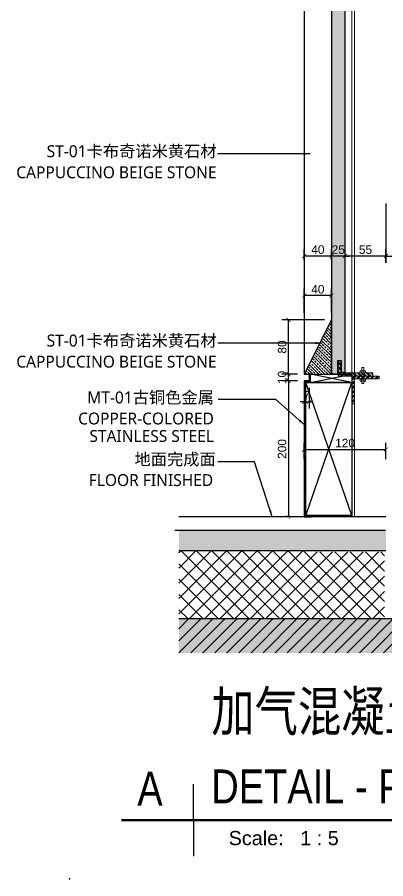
# Model space of a CAD drawing. Header units: millimetres. Extents: x 6321 to 61876, y 123 to 15211.
# Drawn here: x 59905 to 60447, y 8570 to 9837 of the extents above; entities that cross this region are included whole.
import ezdxf
from ezdxf.enums import TextEntityAlignment as Align

# ---------------------------------------------------------------- set-up
doc = ezdxf.new("R2010")
doc.units = ezdxf.units.MM
doc.linetypes.add('DASH', pattern=[0.35, 0.25, -0.1])
doc.layers.get('Defpoints').update_dxf_attribs({"color": 250})
for name, color, linetype, lineweight in [('_ACM-A-ANNO-DIMS', 2, 'Continuous', 13), ('Thick Line', 7, 'Continuous', 50), ('视图标题', 90, 'Continuous', 25)]:
    doc.layers.add(name, color=color, linetype=linetype, lineweight=lineweight)
for name, color, linetype in [('G-ANNO-SYMB', 7, 'Continuous'), ('G-ANNO-TITL', 7, 'Continuous'), ('PE-立面结构', 5, 'Continuous'), ('WALL TYPE$0$G-ANNO-DIMS', 10, 'Continuous'), ('WALL TYPE$0$G-ANNO-NOTE-CH', 7, 'Continuous'), ('WALL TYPE$0$HATCH', 8, 'Continuous'), ('WALL TYPE$0$I-SECT-LW04', 3, 'Continuous'), ('WALL TYPE$0$I-SECT-LW05', 5, 'Continuous'), ('WALL TYPE$0$I-SECT-LW08', 8, 'Continuous'), ('WALL TYPE$0$YELLOW', 2, 'Continuous')]:
    doc.layers.add(name, color=color, linetype=linetype)
doc.styles.add('Aecom chinese title', font='simhei.ttf', dxfattribs={"width": 0.8})
doc.styles.add('Arial', font='ARIALUNI.ttf')
doc.styles.add('Arial_4', font='arial.ttf', dxfattribs={"height": 2.5})
doc.styles.add('IA10-16 Floor Detail$0$Arch-Dim', font='romans.shx', dxfattribs={"width": 0.75})
doc.styles.add('WALL TYPE$0$Aecom Chinese', font='Microsoft YaHei.ttf')
doc.dimstyles.new('HBA_5', dxfattribs={"dimscale": 5, "dimtxt": 2.5, "dimasz": 1.2, "dimexe": 2, "dimexo": 2, "dimgap": 0.6, "dimtad": 1, "dimdec": 0, "dimrnd": 0.005, "dimzin": 0, "dimtxsty": 'Arial', "dimblk": 'ARCHTICK', "dimcen": 0.125, "dimclrd": 256, "dimclre": 256, "dimclrt": 256, "dimadec": 0, "dimazin": 0, "dimtfac": 1, "dimtdec": 0, "dimtix": 1, "dimtmove": 0, "dimatfit": 3, "dimldrblk": 'ARCHTICK', "dimfxl": 1, "dimtvp": 1, "dimtolj": 1, "dimtzin": 0, "dimlwd": -1, "dimlwe": -1, "dimarcsym": 0})
doc.dimstyles.new('IA10-16 Floor Detail$0$Aec-Arch-M-2', dxfattribs={"dimscale": 2, "dimtxt": 2.5, "dimasz": 2, "dimexe": 2, "dimexo": 2, "dimgap": 0.8, "dimtad": 1, "dimdec": 0, "dimzin": 3, "dimdsep": 46, "dimtxsty": 'IA10-16 Floor Detail$0$Arch-Dim', "dimblk": 'IA10-16 Floor Detail$0$_ArchTick', "dimcen": 2.5, "dimdle": 2, "dimadec": 0, "dimazin": 2, "dimtfac": 0.75, "dimtdec": 0, "dimtix": 1, "dimtmove": 1, "dimatfit": 2, "dimfxl": 1, "dimtolj": 1, "dimtzin": 0, "dimarcsym": 0})

# ---------------------------------------------------------------- blocks, each defined once
blk = doc.blocks.new('视口 - No Ref  Number-1111583-交互展示区立面图2 DIGITAL CORRIDOR ELEVATION 2')
at = {"layer": 'Thick Line'}
blk.add_line((0, 0), (-12.7, 0), dxfattribs=at)
at = {"layer": '视图标题'}
for q in [(0, 6.35), (0, -6.35)]:
    blk.add_line((0, 0), q, dxfattribs=at)
blk = doc.blocks.new('A$C0FD827E6')
at = {"color": 0, "linetype": 'ByBlock', "lineweight": -2}
blk.add_point((-3.13, -10.74), dxfattribs=at)
at = {"layer": '视图标题', "color": 7, "lineweight": 50}
blk.add_line((18.75, -0.39), (144.93, -0.39), dxfattribs=at)
at = {"layer": '视图标题'}
blk.add_blockref('视口 - No Ref  Number-1111583-交互展示区立面图2 DIGITAL CORRIDOR ELEVATION 2', (18.75, -0.39), dxfattribs=at)
at = {"layer": 'G-ANNO-SYMB', "width": 0.8}
for tag, p, height, style in [('TITLE1', (21.88, 19.23), 7, 'Aecom chinese title'), ('TITLE2', (21.88, 10.35), 6, 'Arial'), ('DN', (3.13, 2.54), 6, 'Arial'), ('TITLE3', (21.88, 2.54), 6, 'Arial')]:
    blk.add_attdef(tag, p, '', height=height, dxfattribs=dict(at, style=style))
at = {"layer": '视图标题', "color": 7, "lineweight": 5, "insert": (24.94, -2.32), "char_height": 2.5, "width": 25.8945, "attachment_point": 1, "style": 'Arial_4'}
blk.add_mtext('Scale:   1 : 5', dxfattribs=at)
blk = doc.blocks.new('_ArchTick')
at = {"color": 2, "linetype": 'ByBlock', "const_width": 0.15}
blk.add_lwpolyline([(-0.5, -0.5), (0.5, 0.5)], dxfattribs=at)
blk = doc.blocks.new('*D48')
at = {"layer": 'Defpoints', "color": 0, "transparency": 16777216}
for p in [(60446.9, 9573), (60546.9, 9573), (60546.9, 9485.7)]:
    blk.add_point(p, dxfattribs=at)
at = {"layer": 'WALL TYPE$0$G-ANNO-DIMS', "transparency": 16777216}
for p, q in [((60446.9, 9563), (60446.9, 9475.7)), ((60546.9, 9563), (60546.9, 9475.7)), ((60446.9, 9485.7), (60546.9, 9485.7))]:
    blk.add_line(p, q, dxfattribs=at)
at = {"layer": 'WALL TYPE$0$G-ANNO-DIMS', "transparency": 16777216, "xscale": 6, "yscale": 6, "zscale": 6, "rotation": 180}
blk.add_blockref('_ArchTick', (60446.9, 9485.7), dxfattribs=at)
at = {"layer": 'WALL TYPE$0$G-ANNO-DIMS', "transparency": 16777216, "xscale": 6, "yscale": 6, "zscale": 6}
blk.add_blockref('_ArchTick', (60546.9, 9485.7), dxfattribs=at)
at = {"layer": 'WALL TYPE$0$G-ANNO-DIMS', "transparency": 16777216, "insert": (60496.9, 9495.1), "char_height": 12.5, "attachment_point": 5, "style": 'Arial'}
blk.add_mtext('\\A1;100', dxfattribs=at)
blk = doc.blocks.new('IA10-16 Floor Detail$0$_ArchTick')
at = {"color": 0, "linetype": 'ByBlock', "const_width": 0.15}
blk.add_lwpolyline([(-0.5, -0.5), (0.5, 0.5)], dxfattribs=at)
blk = doc.blocks.new('*D49')
at = {"layer": 'Defpoints', "color": 0, "transparency": 16777216}
for p in [(60386.9, 9485.7), (60386.9, 9465.6, 0.3), (60446.9, 9465.6, 0)]:
    blk.add_point(p, dxfattribs=at)
at = {"layer": 'WALL TYPE$0$G-ANNO-DIMS', "transparency": 16777216}
for p, q in [((60386.9, 9475.6), (60386.9, 9495.7)), ((60446.9, 9485.7), (60386.9, 9485.7)), ((60446.9, 9475.6), (60446.9, 9495.7))]:
    blk.add_line(p, q, dxfattribs=at)
at = {"layer": 'WALL TYPE$0$G-ANNO-DIMS', "transparency": 16777216, "xscale": 6, "yscale": 6, "zscale": 6, "rotation": 180}
blk.add_blockref('_ArchTick', (60386.9, 9485.7), dxfattribs=at)
at = {"layer": 'WALL TYPE$0$G-ANNO-DIMS', "transparency": 16777216, "xscale": 6, "yscale": 6, "zscale": 6}
blk.add_blockref('_ArchTick', (60446.9, 9485.7), dxfattribs=at)
at = {"layer": 'WALL TYPE$0$G-ANNO-DIMS', "transparency": 16777216, "insert": (60416.9, 9495), "char_height": 12.5, "attachment_point": 5, "style": 'Arial'}
blk.add_mtext('\\A1;55', dxfattribs=at)
blk = doc.blocks.new('*D50')
at = {"layer": 'Defpoints', "color": 0, "transparency": 16777216}
for p in [(60366.9, 9485.7), (60366.9, 9469.8, 0.3), (60386.9, 9469.8, 0.3)]:
    blk.add_point(p, dxfattribs=at)
at = {"layer": 'WALL TYPE$0$G-ANNO-DIMS', "transparency": 16777216}
for p, q in [((60366.9, 9485.7), (60360.9, 9485.7)), ((60366.9, 9479.8), (60366.9, 9495.7)), ((60386.9, 9485.7), (60366.9, 9485.7)), ((60386.9, 9479.8), (60386.9, 9495.7)), ((60386.9, 9485.7), (60392.9, 9485.7))]:
    blk.add_line(p, q, dxfattribs=at)
at = {"layer": 'WALL TYPE$0$G-ANNO-DIMS', "transparency": 16777216, "xscale": 6, "yscale": 6, "zscale": 6}
blk.add_blockref('_ArchTick', (60366.9, 9485.7), dxfattribs=at)
at = {"layer": 'WALL TYPE$0$G-ANNO-DIMS', "transparency": 16777216, "xscale": 6, "yscale": 6, "zscale": 6, "rotation": 180}
blk.add_blockref('_ArchTick', (60386.9, 9485.7), dxfattribs=at)
at = {"layer": 'WALL TYPE$0$G-ANNO-DIMS', "transparency": 16777216, "insert": (60376.9, 9495.1), "char_height": 12.5, "attachment_point": 5, "style": 'Arial'}
blk.add_mtext('\\A1;25', dxfattribs=at)
blk = doc.blocks.new('*D51')
at = {"layer": 'Defpoints', "color": 0, "transparency": 16777216}
for p in [(60326.9, 9485.7), (60326.9, 9469.8, 0.9), (60366.9, 9469.8, 0.3)]:
    blk.add_point(p, dxfattribs=at)
at = {"layer": 'WALL TYPE$0$G-ANNO-DIMS', "transparency": 16777216}
for p, q in [((60326.9, 9479.8), (60326.9, 9495.7)), ((60366.9, 9485.7), (60326.9, 9485.7)), ((60366.9, 9479.8), (60366.9, 9495.7))]:
    blk.add_line(p, q, dxfattribs=at)
at = {"layer": 'WALL TYPE$0$G-ANNO-DIMS', "transparency": 16777216, "xscale": 6, "yscale": 6, "zscale": 6, "rotation": 180}
blk.add_blockref('_ArchTick', (60326.9, 9485.7), dxfattribs=at)
at = {"layer": 'WALL TYPE$0$G-ANNO-DIMS', "transparency": 16777216, "xscale": 6, "yscale": 6, "zscale": 6}
blk.add_blockref('_ArchTick', (60366.9, 9485.7), dxfattribs=at)
at = {"layer": 'WALL TYPE$0$G-ANNO-DIMS', "transparency": 16777216, "insert": (60346.9, 9495.1), "char_height": 12.5, "attachment_point": 5, "style": 'Arial'}
blk.add_mtext('\\A1;40', dxfattribs=at)
blk = doc.blocks.new('*D55')
at = {"layer": 'Defpoints', "color": 0, "transparency": 16777216}
for p in [(60446.9, 9201.3), (60326.9, 9177.1, 0), (60446.9, 9177.1, 0)]:
    blk.add_point(p, dxfattribs=at)
at = {"layer": 'WALL TYPE$0$G-ANNO-DIMS', "transparency": 16777216}
for p, q in [((60326.9, 9187.1), (60326.9, 9211.3)), ((60446.9, 9187.1), (60446.9, 9211.3)), ((60326.9, 9201.3), (60446.9, 9201.3))]:
    blk.add_line(p, q, dxfattribs=at)
at = {"layer": 'WALL TYPE$0$G-ANNO-DIMS', "transparency": 16777216, "xscale": 6, "yscale": 6, "zscale": 6, "rotation": 180}
blk.add_blockref('_ArchTick', (60326.9, 9201.3), dxfattribs=at)
at = {"layer": 'WALL TYPE$0$G-ANNO-DIMS', "transparency": 16777216, "xscale": 6, "yscale": 6, "zscale": 6}
blk.add_blockref('_ArchTick', (60446.9, 9201.3), dxfattribs=at)
at = {"layer": 'WALL TYPE$0$G-ANNO-DIMS', "transparency": 16777216, "insert": (60386.9, 9210.7), "char_height": 12.5, "attachment_point": 5, "style": 'Arial'}
blk.add_mtext('\\A1;120', dxfattribs=at)
blk = doc.blocks.new('*D57')
at = {"layer": 'Defpoints', "color": 0, "transparency": 16777216}
for p in [(60326.9, 9302.1, 0), (60334, 9302.1, 0), (60334, 9271.5)]:
    blk.add_point(p, dxfattribs=at)
at = {"layer": 'WALL TYPE$0$G-ANNO-DIMS', "transparency": 16777216}
for p, q in [((60326.9, 9292.1), (60326.9, 9261.5)), ((60334, 9292.1), (60334, 9261.5)), ((60326.9, 9271.5), (60320.9, 9271.5)), ((60326.9, 9271.5), (60334, 9271.5)), ((60334, 9271.5), (60340, 9271.5))]:
    blk.add_line(p, q, dxfattribs=at)
at = {"layer": 'WALL TYPE$0$G-ANNO-DIMS', "transparency": 16777216, "xscale": 6, "yscale": 6, "zscale": 6}
blk.add_blockref('_ArchTick', (60326.9, 9271.5), dxfattribs=at)
at = {"layer": 'WALL TYPE$0$G-ANNO-DIMS', "transparency": 16777216, "xscale": 6, "yscale": 6, "zscale": 6, "rotation": 180}
blk.add_blockref('_ArchTick', (60334, 9271.5), dxfattribs=at)
at = {"layer": 'WALL TYPE$0$G-ANNO-DIMS', "transparency": 16777216, "insert": (60330.5, 9280.8), "char_height": 12.5, "attachment_point": 5, "style": 'Arial'}
blk.add_mtext('\\A1;7', dxfattribs=at)
blk = doc.blocks.new('*D60')
at = {"layer": 'Defpoints', "color": 0, "transparency": 16777216}
for p in [(60326.9, 9302.1, 0), (60303.8, 9102.1), (60326.9, 9102.1, 1.4)]:
    blk.add_point(p, dxfattribs=at)
at = {"layer": 'WALL TYPE$0$G-ANNO-DIMS', "transparency": 16777216}
for p, q in [((60316.9, 9302.1), (60293.8, 9302.1)), ((60303.8, 9302.1), (60303.8, 9102.1)), ((60316.9, 9102.1), (60293.8, 9102.1))]:
    blk.add_line(p, q, dxfattribs=at)
at = {"layer": 'WALL TYPE$0$G-ANNO-DIMS', "transparency": 16777216, "xscale": 6, "yscale": 6, "zscale": 6}
for p, rotation in [((60303.8, 9302.1), 90), ((60303.8, 9102.1), 270)]:
    blk.add_blockref('_ArchTick', p, dxfattribs=dict(at, rotation=rotation))
at = {"layer": 'WALL TYPE$0$G-ANNO-DIMS', "transparency": 16777216, "insert": (60294.4, 9202.1), "char_height": 12.5, "attachment_point": 5, "rotation": 90, "style": 'Arial'}
blk.add_mtext('\\A1;200', dxfattribs=at)
blk = doc.blocks.new('*D61')
at = {"layer": 'Defpoints', "color": 0, "transparency": 16777216}
for p in [(60303.8, 9312), (60326.9, 9312, 0.3), (60326.9, 9302.1, 0)]:
    blk.add_point(p, dxfattribs=at)
at = {"layer": 'WALL TYPE$0$G-ANNO-DIMS', "transparency": 16777216}
for p, q in [((60316.9, 9312), (60293.8, 9312)), ((60303.8, 9312), (60303.8, 9318)), ((60303.8, 9302.1), (60303.8, 9312)), ((60316.9, 9302.1), (60293.8, 9302.1)), ((60303.8, 9302.1), (60303.8, 9296.1))]:
    blk.add_line(p, q, dxfattribs=at)
at = {"layer": 'WALL TYPE$0$G-ANNO-DIMS', "transparency": 16777216, "xscale": 6, "yscale": 6, "zscale": 6}
for p, rotation in [((60303.8, 9312), 270), ((60303.8, 9302.1), 90)]:
    blk.add_blockref('_ArchTick', p, dxfattribs=dict(at, rotation=rotation))
at = {"layer": 'WALL TYPE$0$G-ANNO-DIMS', "transparency": 16777216, "insert": (60294.4, 9307.1), "char_height": 12.5, "attachment_point": 5, "rotation": 90, "style": 'Arial'}
blk.add_mtext('\\A1;10', dxfattribs=at)
blk = doc.blocks.new('*D62')
at = {"layer": 'Defpoints', "color": 0, "transparency": 16777216}
for p in [(60303.8, 9392), (60366.9, 9392, 0.3), (60326.9, 9312, 0.3)]:
    blk.add_point(p, dxfattribs=at)
at = {"layer": 'WALL TYPE$0$G-ANNO-DIMS', "transparency": 16777216}
for p, q in [((60356.9, 9392), (60293.8, 9392)), ((60303.8, 9312), (60303.8, 9392)), ((60316.9, 9312), (60293.8, 9312))]:
    blk.add_line(p, q, dxfattribs=at)
at = {"layer": 'WALL TYPE$0$G-ANNO-DIMS', "transparency": 16777216, "xscale": 6, "yscale": 6, "zscale": 6}
for p, rotation in [((60303.8, 9392), 90), ((60303.8, 9312), 270)]:
    blk.add_blockref('_ArchTick', p, dxfattribs=dict(at, rotation=rotation))
at = {"layer": 'WALL TYPE$0$G-ANNO-DIMS', "transparency": 16777216, "insert": (60294.4, 9352), "char_height": 12.5, "attachment_point": 5, "rotation": 90, "style": 'Arial'}
blk.add_mtext('\\A1;80', dxfattribs=at)
blk = doc.blocks.new('*D63')
at = {"layer": 'Defpoints', "color": 0, "transparency": 16777216}
for p in [(60326.9, 9427.5), (60326.9, 9392, 0.4), (60366.9, 9392, 0.3)]:
    blk.add_point(p, dxfattribs=at)
at = {"layer": 'WALL TYPE$0$G-ANNO-DIMS', "transparency": 16777216}
for p, q in [((60326.9, 9402), (60326.9, 9437.5)), ((60366.9, 9402), (60366.9, 9437.5)), ((60366.9, 9427.5), (60326.9, 9427.5))]:
    blk.add_line(p, q, dxfattribs=at)
at = {"layer": 'WALL TYPE$0$G-ANNO-DIMS', "transparency": 16777216, "xscale": 6, "yscale": 6, "zscale": 6, "rotation": 180}
blk.add_blockref('_ArchTick', (60326.9, 9427.5), dxfattribs=at)
at = {"layer": 'WALL TYPE$0$G-ANNO-DIMS', "transparency": 16777216, "xscale": 6, "yscale": 6, "zscale": 6}
blk.add_blockref('_ArchTick', (60366.9, 9427.5), dxfattribs=at)
at = {"layer": 'WALL TYPE$0$G-ANNO-DIMS', "transparency": 16777216, "insert": (60346.9, 9436.8), "char_height": 12.5, "attachment_point": 5, "style": 'Arial'}
blk.add_mtext('\\A1;40', dxfattribs=at)
blk = doc.blocks.new('A$Cd011dd36')
at = {"layer": 'WALL TYPE$0$G-ANNO-NOTE-CH', "style": 'WALL TYPE$0$Aecom Chinese'}
for s, p in [('COPPER-COLORED', (-6.1, -19.1, -2)), ('STAINLESS STEEL', (-6.1, -44.8, -2))]:
    blk.add_text(s, height=17.5, dxfattribs=at).set_placement(p, align=Align.TOP_RIGHT)
at = {"layer": 'WALL TYPE$0$G-ANNO-NOTE-CH', "insert": (-6.1, 11.9, -2), "char_height": 17.5, "width": 264.318, "attachment_point": 3, "style": 'WALL TYPE$0$Aecom Chinese'}
blk.add_mtext('\\A1;\\pi-35,l52.5,t52.5;MT-01{\\A0;古铜色金属}', dxfattribs=at)

msp = doc.modelspace()

# ---------------------------------------------------------------- hatches: boundary and pattern name
at = {"layer": 'PE-立面结构'}
h = msp.add_hatch(dxfattribs=at)
h.set_pattern_fill('AR-SAND', color=250, scale=0.08, style=0)
h.set_pattern_definition([(37.5, (28941.9893, 3372.4014), (-0.1280025, 3.9153059), [0, -3.08864, 0, -3.4544, 0, -3.302]), (7.5, (28941.9893, 3372.4014), (3.5961863, 5.7346008), [0, -1.66624, 0, -2.78384, 0, -1.0668]), (327.5, (28939.49, 3372.4014), (6.32793896, 0.01149748), [0, -1.016, 0, -3.6576, 0, -4.7752]), (317.5, (28939.49, 3372.4014), (6.1084516, 1.7834346), [0, -0.508, 0, -2.39776, 0, -2.7432])])
h.paths.add_polyline_path([(60446.9, 9082.2), (60142.8, 9082.2), (60142.8, 9052.2), (60446.9, 9052.2)])
at = {"layer": 'WALL TYPE$0$HATCH', "ltscale": 2}
h = msp.add_hatch(dxfattribs=at)
h.set_pattern_fill('ANSI33', color=256, angle=90)
h.set_pattern_definition([(135, (60621.4364, 8504.103), (-4.490128, -4.490128), []), (135, (60621.4364, 8508.5934), (-4.490128, -4.490128), [3.175, -1.5875])])
h.paths.add_polyline_path([(60376.7, 10382.5), (60376.7, 10401.6), (60366.9, 10401.6), (60366.9, 9312), (60376.2, 9312), (60376.2, 9331.9), (60381.2, 9331.9), (60381.2, 9315), (60386.9, 9315), (60386.9, 10399.3), (60380.7, 10399.3), (60380.7, 10382.5)])
h = msp.add_hatch(dxfattribs=at)
h.set_pattern_fill('ANSI33', color=256, angle=90)
h.set_pattern_definition([(135, (60074.0954, 9855.6146), (-4.49013, -4.49013), []), (135, (60074.0954, 9860.105), (-4.49013, -4.49013), [3.175, -1.5875])])
h.paths.add_polyline_path([(60326.9, 9312), (60366.9, 9312), (60366.9, 9392)])
h = msp.add_hatch(dxfattribs=at)
h.set_pattern_fill('ANSI32', color=256, scale=0.5, angle=90)
h.set_pattern_definition([(135, (60574.8435, 8113.085), (-3.367596, -3.367596), []), (135, (60574.8435, 8115.33), (-3.367596, -3.367596), [])])
edge = h.paths.add_edge_path()
edge.add_arc((60378.7, 9311), 2, 180, 270, ccw=False)
edge.add_line((60376.7, 9311), (60376.7, 9331.4))
edge.add_line((60376.7, 9331.4), (60380.7, 9331.4))
edge.add_line((60380.7, 9331.4), (60380.7, 9314))
edge.add_line((60380.7, 9314), (60427.6, 9314))
edge.add_line((60427.6, 9314), (60427.6, 9309))
edge.add_line((60427.6, 9309), (60378.7, 9309))
at = {"layer": 'WALL TYPE$0$HATCH'}
h = msp.add_hatch(dxfattribs=at)
h.set_pattern_fill('ANSI32', color=256, scale=0.2)
h.set_pattern_definition([(45, (27654.5771, 3372.4282), (-1.34703842, 1.34703842), []), (45, (27655.4752, 3372.4282), (-1.34703842, 1.34703842), [])])
h.paths.add_polyline_path([(60334, 9312), (60334, 9302.1), (60326.9, 9302.1), (60326.9, 9102.1), (60336.9, 9102.1), (60336.9, 9104.2), (60329, 9104.2), (60329, 9300), (60336.2, 9300), (60336.2, 9312)])
at = {"layer": 'WALL TYPE$0$HATCH', "ltscale": 2}
h = msp.add_hatch(dxfattribs=at)
h.set_pattern_fill('ANSI32', color=256, scale=0.5)
h.set_pattern_definition([(45, (60080.7794, 9925.256), (-3.367596, 3.367596), []), (45, (60083.0245, 9925.256), (-3.367596, 3.367596), [])])
edge = h.paths.add_edge_path()
edge.add_arc((60398.9, 9270.3), 2, 317.2601, 360, ccw=False)
edge.add_line((60400.4, 9269), (60396.9, 9269))
edge.add_line((60396.9, 9269), (60396.9, 9309))
edge.add_line((60396.9, 9309), (60436.9, 9309))
edge.add_line((60436.9, 9309), (60436.9, 9305.5))
edge.add_arc((60436.4, 9305.5), 0.5, 270, 360, ccw=False)
edge.add_line((60436.4, 9305), (60400.9, 9305))
edge.add_line((60400.9, 9305), (60400.9, 9270.3))
at = {"layer": 'WALL TYPE$0$I-SECT-LW08'}
h = msp.add_hatch(dxfattribs=at)
h.set_pattern_fill('ANSI37', color=256, scale=5, style=0)
h.set_pattern_definition([(45, (29725.119, 3372.499), (-11.22532, 11.22532), []), (135, (29725.119, 3372.499), (-11.22532, -11.22532), [])])
h.paths.add_polyline_path([(60142.8, 9052.2), (60142.8, 8952.3), (60445, 8952.3), (60445, 9050.7), (60335, 9050.7), (60335, 9052.2)])
h = msp.add_hatch(dxfattribs=at)
h.set_pattern_fill('AR-CONC,_O', color=8, scale=5)
h.set_pattern_definition([(50, (1988421.883, 941645.98), (35.86300913, -3.13760675), [3.75, -41.25]), (355, (1988421.883, 941645.98), (-6.9375667, 37.6096067), [3, -33]), (100.4514, (1988424.87, 941645.718), (28.9254691, 34.4719771), [3.1870095, -35.0571056]), (46.1842, (1988421.883, 941655.98), (53.3620524, -8.2759507), [5.625, -61.875]), (96.6356, (1988426.33, 941655.29), (46.7331353, 48.7058935), [4.7805144, -52.58565]), (351.1842, (1988421.883, 941655.98), (46.7330973, 48.70593), [4.5, -49.5]), (21, (1988426.883, 941653.48), (29.8453526, -20.13094453), [3.75, -41.25]), (326, (1988426.883, 941653.48), (12.1657666, 36.25750225), [3, -33]), (71.4514, (1988429.37, 941651.8), (42.01113143, 16.12652484), [3.1870095, -35.0571056]), (37.5, (1988421.883, 941645.979), (0.607992766, 16.64469269), [0, -32.6, 0, -33.5, 0, -33.125]), (7.5, (1988421.883, 941645.98), (13.15347687, 19.7205856), [0, -19.1, 0, -31.85, 0, -12.625]), (327.5, (1988410.733, 941645.979), (26.69112181, -1.12774359), [0, -12.5, 0, -39, 0, -51.75]), (317.5, (1988405.733, 941645.98), (29.15930847, 5.00524912), [0, -16.25, 0, -25.9, 0, -36.75])])
h.paths.add_polyline_path([(61016.8, 8952.2), (60142.8, 8952.2), (60142.8, 8902.4), (61016.8, 8902.4)])
h = msp.add_hatch(dxfattribs=at)
h.set_pattern_fill('ANSI31,_O', color=8, scale=100)
h.set_pattern_definition([(45, (1988421.883, 941645.979), (-8.838834765, 8.838834765), [])])
h.paths.add_polyline_path([(61016.8, 8952.2), (60142.8, 8952.2), (60142.8, 8902.4), (61016.8, 8902.4)])

# ---------------------------------------------------------------- linework, layer by layer
at = {"color": 1, "linetype": 'Continuous', "lineweight": 15}
msp.add_line((60396.9, 10517.4, 8.3), (60396.9, 9102.1, -1.1), dxfattribs=at)
at = {"color": 1, "linetype": 'DASH', "lineweight": 15}
msp.add_line((60400.9, 10517.4, 8.3), (60400.9, 9102.1, -1.1), dxfattribs=at)
at = {"color": 1, "linetype": 'Continuous', "lineweight": 15, "elevation": 0.3}
for points in [[(60376.7, 9312), (60376.7, 9331.4), (60380.7, 9331.4), (60380.7, 9314), (60427.6, 9314), (60427.6, 9309), (60379.7, 9309, -0.414214)], [(60396.9, 9309), (60436.9, 9309), (60436.9, 9307, -0.414214), (60434.9, 9305), (60400.9, 9305), (60400.9, 9270.3, -0.414214), (60398.9, 9268.3), (60396.9, 9268.3)]]:
    msp.add_lwpolyline(points, format="xyb", close=True, dxfattribs=at)
at = {"color": 1, "linetype": 'Continuous', "lineweight": 15, "elevation": 8.2}
for points in [[(60414.5, 9298.2), (60411.5, 9298.2), (60411.5, 9321.7), (60414.5, 9321.7)], [(60416.9, 9316.7), (60409, 9316.7), (60409, 9314), (60416.9, 9314)], [(60416.9, 9301.8), (60409, 9301.8), (60409, 9304.6), (60416.9, 9304.6)]]:
    msp.add_lwpolyline(points, close=True, dxfattribs=at)
at = {"layer": 'PE-立面结构', "color": 30}
for p, q in [((60326.9, 10517.4, 1.9), (60326.9, 9312, 0.3)), ((60446.9, 9102.1, 0), (60142.8, 9102.1, 3.5))]:
    msp.add_line(p, q, dxfattribs=at)
at = {"layer": 'PE-立面结构', "color": 30, "elevation": 0.3}
msp.add_lwpolyline([(60366.9, 9312), (60376.2, 9312), (60376.2, 9331.9), (60381.2, 9331.9), (60381.2, 9315), (60386.9, 9315), (60386.9, 10401.6), (60366.9, 10401.6)], close=True, dxfattribs=at)
at = {"layer": 'WALL TYPE$0$G-ANNO-DIMS'}
for points, elevation in [([(60396.9, 9300), (60336.2, 9300), (60336.2, 9312), (60396.9, 9312)], 0.3), ([(60329, 9300), (60396.9, 9300), (60396.9, 9104.2), (60329, 9104.2)], 0)]:
    msp.add_lwpolyline(points, close=True, dxfattribs=dict(at, elevation=elevation))
at = {"layer": 'WALL TYPE$0$G-ANNO-DIMS', "elevation": -3.6}
msp.add_lwpolyline([(60446.9, 9052.2), (60142.8, 9052.2)], dxfattribs=at)
at = {"layer": 'WALL TYPE$0$HATCH', "ltscale": 2}
for p, q in [((60396.9, 9300, -0.8), (60336.2, 9312, 0)), ((60336.2, 9300, 0.3), (60396.9, 9312, 1.3)), ((60396.9, 9104.2, -0.8), (60329, 9300, 0)), ((60329, 9104.2, 0.3), (60396.9, 9300, -0.8))]:
    msp.add_line(p, q, dxfattribs=at)
at = {"layer": 'WALL TYPE$0$I-SECT-LW04', "color": 4, "linetype": 'ByBlock'}
msp.add_line((61016.8, 8952.2, 0), (60142.8, 8952.2, 0), dxfattribs=at)
at = {"layer": 'WALL TYPE$0$I-SECT-LW05', "color": 5}
for p, q in [((60446.4, 9082.2, 1.9), (60136.7, 9082.2, 1.9)), ((60445.4, 9082.2, 1.9), (60142.8, 9082.2, 1.9))]:
    msp.add_line(p, q, dxfattribs=at)
at = {"layer": 'WALL TYPE$0$YELLOW', "color": 4, "elevation": 0.3}
for points in [[(60366.9, 9392), (60326.9, 9312), (60366.9, 9312), (60366.9, 9392)], [(60374, 9312), (60366.9, 9312), (60366.9, 9379.1)]]:
    msp.add_lwpolyline(points, dxfattribs=at)
at = {"layer": 'WALL TYPE$0$YELLOW', "color": 4, "elevation": 0}
msp.add_lwpolyline([(60334, 9312), (60334, 9302.1), (60326.9, 9302.1), (60326.9, 9102.1), (60336.9, 9102.1), (60336.9, 9104.2), (60329, 9104.2), (60329, 9300), (60336.2, 9300), (60336.2, 9312)], close=True, dxfattribs=at)

# ---------------------------------------------------------------- block references
at = {"layer": 'G-ANNO-TITL'}
ref = msp.add_blockref('A$C0FD827E6', (60008, 8659.9), dxfattribs=dict(at, xscale=8.333333333333334, yscale=8.333333333333334, zscale=8.333333333333334))
ref.add_attrib('TITLE3', 'DETAIL - PARTITION TYPES', (60190.3, 8681), dxfattribs={"layer": 'G-ANNO-SYMB', "height": 50, "style": 'Arial', "width": 0.8})
ref.add_attrib('TITLE1', '加气混凝土砌块隔墙TYP1', (60190.3, 8787.2), dxfattribs={"layer": 'G-ANNO-SYMB', "height": 58.333, "style": 'Aecom chinese title', "width": 0.8})
ref.add_attrib('DN', 'A', (60081.7, 8677.8), dxfattribs={"layer": 'G-ANNO-SYMB', "height": 50, "style": 'Arial', "width": 0.8})
at = {"layer": 'WALL TYPE$0$G-ANNO-DIMS'}
msp.add_blockref('A$Cd011dd36', (60200.3, 9274.7, -6.1), dxfattribs=at)

# ---------------------------------------------------------------- texts
at = {"layer": 'WALL TYPE$0$G-ANNO-NOTE-CH', "style": 'WALL TYPE$0$Aecom Chinese'}
for p in [(60198.1, 9617.5, -2), (60198.1, 9339.2, -2)]:
    msp.add_text('CAPPUCCINO BEIGE STONE', height=17.5, dxfattribs=at).set_placement(p, align=Align.TOP_RIGHT)
msp.add_text('FLOOR FINISHED', height=17.5, dxfattribs=at).set_placement((60010.3, 9147.6, -2))
at = {"layer": 'WALL TYPE$0$G-ANNO-NOTE-CH', "char_height": 17.5, "width": 264.318, "attachment_point": 3, "style": 'WALL TYPE$0$Aecom Chinese'}
for insert in [(60198.1, 9648.5, -2), (60198.1, 9370.2, -2)]:
    msp.add_mtext('\\A1;ST-01{\\A0;卡布奇诺米黄石材}', dxfattribs=dict(at, insert=insert))
at = {"layer": 'WALL TYPE$0$G-ANNO-NOTE-CH', "insert": (60196.9, 9195.8, -2), "char_height": 17.5, "attachment_point": 3, "style": 'WALL TYPE$0$Aecom Chinese'}
msp.add_mtext_dynamic_manual_height_columns('地面完成面', width=121.752, gutter_width=25, heights=[0], dxfattribs=at)

# ---------------------------------------------------------------- dimensions: what is measured, and where the dimension line sits
at = {"layer": 'WALL TYPE$0$G-ANNO-DIMS'}
for base, p1, p2, picture, middle in [((60546.9, 9485.7, 0), (60446.9, 9573, 0), (60546.9, 9573, 0), '*D48', (60496.9, 9495.1, 0)), ((60326.9, 9485.7), (60366.9, 9469.8, 0.3), (60326.9, 9469.8, 0.9), '*D51', (60346.9, 9495.1)), ((60334, 9271.5), (60326.9, 9302.1, 0), (60334, 9302.1, 0), '*D57', (60330.5, 9280.8)), ((60446.9, 9201.3), (60326.9, 9177.1, 0), (60446.9, 9177.1, 0), '*D55', (60386.9, 9210.7))]:
    dim = msp.add_linear_dim(base=base, p1=p1, p2=p2, dimstyle='HBA_5', dxfattribs=at)
    dim.commit()
    dim.dimension.update_dxf_attribs({"geometry": picture, "text_midpoint": middle})
for base, p1, p2, text, picture, middle in [((60366.9, 9485.7), (60386.9, 9469.8, 0.3), (60366.9, 9469.8, 0.3), '25', '*D50', (60376.9, 9495.1)), ((60386.9, 9485.7), (60446.9, 9465.6, 0), (60386.9, 9465.6, 0.3), '55', '*D49', (60416.9, 9495))]:
    dim = msp.add_linear_dim(base=base, p1=p1, p2=p2, text=text, dimstyle='HBA_5', dxfattribs=at)
    dim.commit()
    dim.dimension.update_dxf_attribs({"geometry": picture, "text_midpoint": middle})
dim = msp.add_linear_dim(base=(60326.9, 9427.5), p1=(60366.9, 9392, 0.3), p2=(60326.9, 9392, 0.4), dimstyle='HBA_5', override={"dimfxl": 0.3125, "dimarcsym": 2}, dxfattribs=at)
dim.commit()
dim.dimension.update_dxf_attribs({"geometry": '*D63', "text_midpoint": (60346.9, 9436.8)})
for base, p1, p2, picture, middle in [((60303.8, 9392), (60326.9, 9312, 0.3), (60366.9, 9392, 0.3), '*D62', (60294.4, 9352)), ((60303.8, 9312), (60326.9, 9302.1, 0), (60326.9, 9312, 0.3), '*D61', (60294.4, 9307.1)), ((60303.8, 9102.1), (60326.9, 9302.1, 0), (60326.9, 9102.1, 1.4), '*D60', (60294.4, 9202.1))]:
    dim = msp.add_linear_dim(base=base, p1=p1, p2=p2, angle=90, dimstyle='HBA_5', override={"dimfxl": 0.3125, "dimarcsym": 2}, dxfattribs=at)
    dim.commit()
    dim.dimension.update_dxf_attribs({"geometry": picture, "text_midpoint": middle})

# ---------------------------------------------------------------- leaders
at = {"layer": '_ACM-A-ANNO-DIMS'}
for points in [[(60335.6, 9636, 7.6), (60200.1, 9636, 7.6)], [(60353.4, 9357.7, 7.6), (60200.1, 9357.7, 7.6)], [(60327.4, 9237.5, -6.1), (60285.3, 9274.7, -6.1), (60200.3, 9274.7, -6.1)], [(60279.9, 9102.1, -2), (60253.7, 9183.1, -2), (60200.1, 9183.1, -2)]]:
    msp.add_leader(points, dimstyle='IA10-16 Floor Detail$0$Aec-Arch-M-2', override={"dimasz": 5}, dxfattribs=at)

doc.saveas('drawing.dxf')
